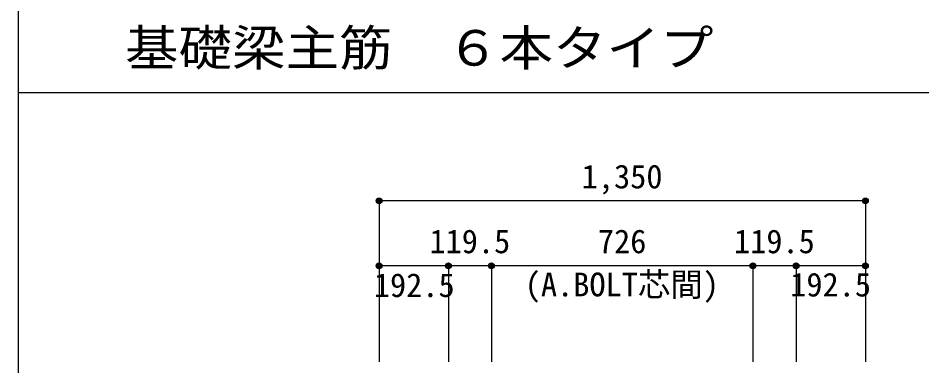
# Model space of a CAD drawing. Units: millimetres at full size, sheet at 1:30. Extents: x -5973 to 5954, y -4195 to 4201.
# Drawn here: x -5973 to -3464, y -981 to -15 of the extents above; entities that cross this region are included whole.
import ezdxf
from ezdxf.enums import TextEntityAlignment as Align

# ---------------------------------------------------------------- set-up
doc = ezdxf.new("R2010")
doc.units = ezdxf.units.MM
doc.header["$LTSCALE"] = 30
doc.header["$PDMODE"] = 32
doc.header["$PDSIZE"] = 15
for name, color, linetype in [('0-7_文字', 4, 'Continuous'), ('0-D_寸法', 4, 'Continuous'), ('6-7_文字', 7, 'Continuous'), ('F-0_枠', 6, 'Continuous')]:
    doc.layers.add(name, color=color, linetype=linetype)
doc.styles.add('ＭＳ ゴシック', font='')
doc.styles.get('ＭＳ ゴシック').set_extended_font_data('MS Gothic')

msp = doc.modelspace()

# ---------------------------------------------------------------- linework, layer by layer
at = {"layer": '0-D_寸法'}
for p, q in [((-3620.8, -522.85), (-4970.8, -522.85)), ((-4970.8, -522.85), (-4970.8, -702.85)), ((-3620.8, -522.85), (-3620.8, -702.85)), ((-3620.8, -522.85), (-3620.8, -702.85)), ((-4778.3, -702.85), (-4970.8, -702.85)), ((-4970.8, -702.85), (-4970.8, -969.89)), ((-4658.8, -702.85), (-4778.3, -702.85)), ((-4778.3, -702.85), (-4778.3, -969.89)), ((-3932.8, -702.85), (-4658.8, -702.85)), ((-4658.8, -702.85), (-4658.8, -969.89)), ((-3813.3, -702.85), (-3932.8, -702.85)), ((-3932.8, -702.85), (-3932.8, -969.89)), ((-3620.8, -702.85), (-3813.3, -702.85)), ((-3813.3, -702.85), (-3813.3, -969.89)), ((-3620.8, -702.85), (-3620.8, -969.89)), ((-3620.8, -702.85), (-3620.8, -969.89))]:
    msp.add_line(p, q, dxfattribs=at)
for centre, radius in [((-4970.8, -522.85), 8), ((-4970.8, -522.85), 8), ((-4970.8, -522.85), 7.2), ((-4970.8, -522.85), 7.2), ((-4970.8, -522.85), 6.4), ((-4970.8, -522.85), 6.4), ((-4970.8, -522.85), 5.6), ((-4970.8, -522.85), 5.6), ((-4970.8, -522.85), 4.8), ((-4970.8, -522.85), 4.8), ((-4970.8, -522.85), 4), ((-4970.8, -522.85), 4), ((-4970.8, -522.85), 3.2), ((-4970.8, -522.85), 3.2), ((-4970.8, -522.85), 2.4), ((-4970.8, -522.85), 2.4), ((-4970.8, -522.85), 1.6), ((-4970.8, -522.85), 1.6), ((-4970.8, -522.85), 0.8), ((-4970.8, -522.85), 0.8), ((-3620.8, -522.85), 8), ((-3620.8, -522.85), 7.2), ((-3620.8, -522.85), 6.4), ((-3620.8, -522.85), 5.6), ((-3620.8, -522.85), 4.8), ((-3620.8, -522.85), 4), ((-3620.8, -522.85), 3.2), ((-3620.8, -522.85), 2.4), ((-3620.8, -522.85), 1.6), ((-3620.8, -522.85), 0.8), ((-4970.8, -702.85), 8), ((-4970.8, -702.85), 7.2), ((-4970.8, -702.85), 6.4), ((-4970.8, -702.85), 5.6), ((-4970.8, -702.85), 4.8), ((-4970.8, -702.85), 4), ((-4970.8, -702.85), 3.2), ((-4970.8, -702.85), 2.4), ((-4970.8, -702.85), 1.6), ((-4970.8, -702.85), 0.8), ((-4778.3, -702.85), 8), ((-4778.3, -702.85), 7.2), ((-4778.3, -702.85), 6.4), ((-4778.3, -702.85), 5.6), ((-4778.3, -702.85), 4.8), ((-4778.3, -702.85), 4), ((-4778.3, -702.85), 3.2), ((-4778.3, -702.85), 2.4), ((-4778.3, -702.85), 1.6), ((-4778.3, -702.85), 0.8), ((-4658.8, -702.85), 8), ((-4658.8, -702.85), 7.2), ((-4658.8, -702.85), 6.4), ((-4658.8, -702.85), 5.6), ((-4658.8, -702.85), 4.8), ((-4658.8, -702.85), 4), ((-4658.8, -702.85), 3.2), ((-4658.8, -702.85), 2.4), ((-4658.8, -702.85), 1.6), ((-4658.8, -702.85), 0.8), ((-3932.8, -702.85), 8), ((-3932.8, -702.85), 7.2), ((-3932.8, -702.85), 6.4), ((-3932.8, -702.85), 5.6), ((-3932.8, -702.85), 4.8), ((-3932.8, -702.85), 4), ((-3932.8, -702.85), 3.2), ((-3932.8, -702.85), 2.4), ((-3932.8, -702.85), 1.6), ((-3932.8, -702.85), 0.8), ((-3813.3, -702.85), 8), ((-3813.3, -702.85), 7.2), ((-3813.3, -702.85), 6.4), ((-3813.3, -702.85), 5.6), ((-3813.3, -702.85), 4.8), ((-3813.3, -702.85), 4), ((-3813.3, -702.85), 3.2), ((-3813.3, -702.85), 2.4), ((-3813.3, -702.85), 1.6), ((-3813.3, -702.85), 0.8), ((-3620.8, -702.85), 8), ((-3620.8, -702.85), 7.2), ((-3620.8, -702.85), 6.4), ((-3620.8, -702.85), 5.6), ((-3620.8, -702.85), 4.8), ((-3620.8, -702.85), 4), ((-3620.8, -702.85), 3.2), ((-3620.8, -702.85), 2.4), ((-3620.8, -702.85), 1.6), ((-3620.8, -702.85), 0.8)]:
    msp.add_circle(centre, radius, dxfattribs=at)
at = {"layer": '0-D_寸法', "color": 7}
for p in [(-4970.8, -522.85), (-3620.8, -522.85), (-4970.8, -702.85), (-4778.3, -702.85), (-4658.8, -702.85), (-3932.8, -702.85), (-3813.3, -702.85), (-3620.8, -702.85), (-3620.8, -702.85)]:
    msp.add_point(p, dxfattribs=at)
at = {"layer": 'F-0_枠'}
msp.add_line((-5972.88, 4201.15), (-5972.88, -4195.24), dxfattribs=at)
at = {"layer": 'F-0_枠', "color": 2}
msp.add_line((-5972.88, -222.05), (3723.6, -222.05), dxfattribs=at)

# ---------------------------------------------------------------- texts
at = {"layer": '0-7_文字', "style": 'ＭＳ ゴシック'}
msp.add_text('(A.BOLT芯間)', height=65.98, dxfattribs=at).set_placement((-4566.31, -807.62), align=Align.BOTTOM_LEFT)
at = {"layer": '0-D_寸法', "style": 'ＭＳ ゴシック'}
for s, p in [('1,350', (-4408.3, -507.85)), ('119.5', (-4831.05, -687.85)), ('726', (-4363.3, -687.85)), ('119.5', (-3985.55, -687.85)), ('192.5', (-4985.31, -809.4)), ('192.5', (-3829.45, -807.91))]:
    msp.add_text(s, height=65.98, dxfattribs=at).set_placement(p, align=Align.BOTTOM_LEFT)
at = {"layer": '6-7_文字', "color": 2, "style": 'ＭＳ ゴシック', "width": 1.1}
msp.add_text('\u3000\u3000基礎梁主筋\u3000６本タイプ', height=98.97, dxfattribs=at).set_placement((-5972.88, -177.05), align=Align.BOTTOM_LEFT)

doc.saveas('drawing.dxf')
